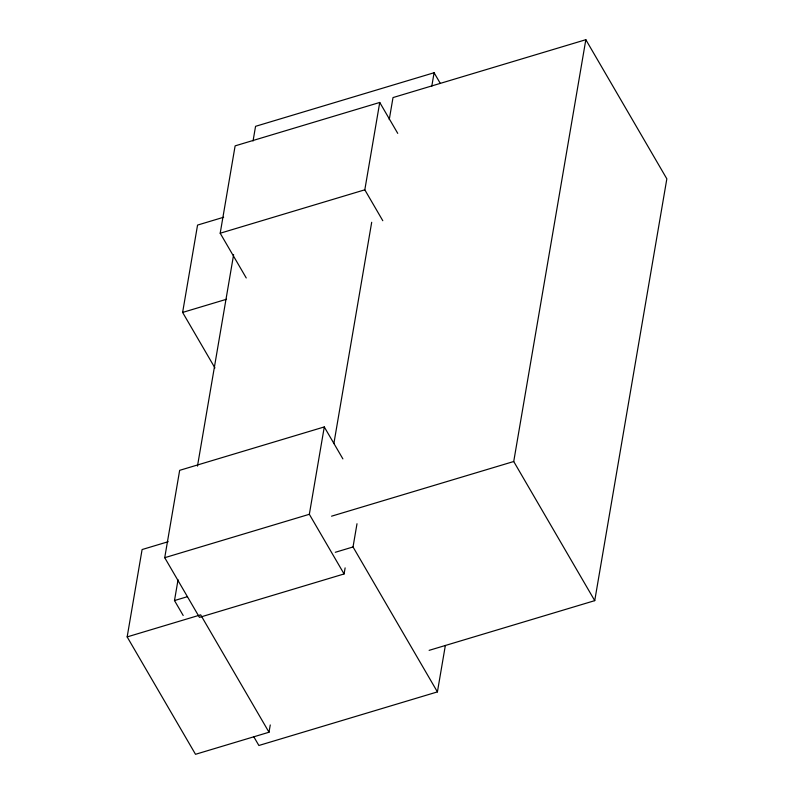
<?xml version="1.0" encoding="UTF-8"?>
<svg xmlns="http://www.w3.org/2000/svg" width="794" height="794" viewBox="0 0 794 794"><rect width="100%" height="100%" fill="white"/><g stroke="black" fill="none" stroke-linecap="round" stroke-linejoin="round"><path stroke-width="1.19" d="M270.258 724.962L269.007 732.237L195.513 754.3L127.159 636.907L142.096 549.547L168.179 541.716M214.936 367.93L182.62 312.429L197.557 225.079L223.64 217.248M345.122 567.889L344.08 573.953L199.463 617.365L164.725 557.696L179.662 470.336L324.28 426.934L342.889 458.892M246.249 277.969L220.196 233.228L235.123 145.868L379.74 102.456L397.734 133.362M183.186 615.479L174.491 600.562L178.045 579.779M197.478 466.108L233.625 254.666M253.048 140.995L255.559 126.325L434.09 72.74L440.303 83.4M344.08 573.953L309.342 514.294L324.28 426.934M382.797 220.712L364.813 189.816L379.74 102.456M333.867 443.588L371.691 222.29M389.249 119.586L393.01 97.573L585.833 39.7L666.841 178.839L594.736 600.651L429.127 650.355M253.911 736.961L258.874 745.487L437.415 691.902L353.032 546.967L357.002 523.742M431.797 86.189L434.09 72.74M437.415 691.902L445.355 645.453M594.736 600.651L513.728 461.513L585.833 39.7M220.196 233.228L364.813 189.816M182.62 312.429L226.488 299.269M164.725 557.696L309.342 514.294M331.555 516.189L513.728 461.513M174.491 600.562L187.503 596.651M335.296 552.296L353.032 546.967M127.159 636.907L200.664 614.844L269.007 732.237"/></g></svg>
